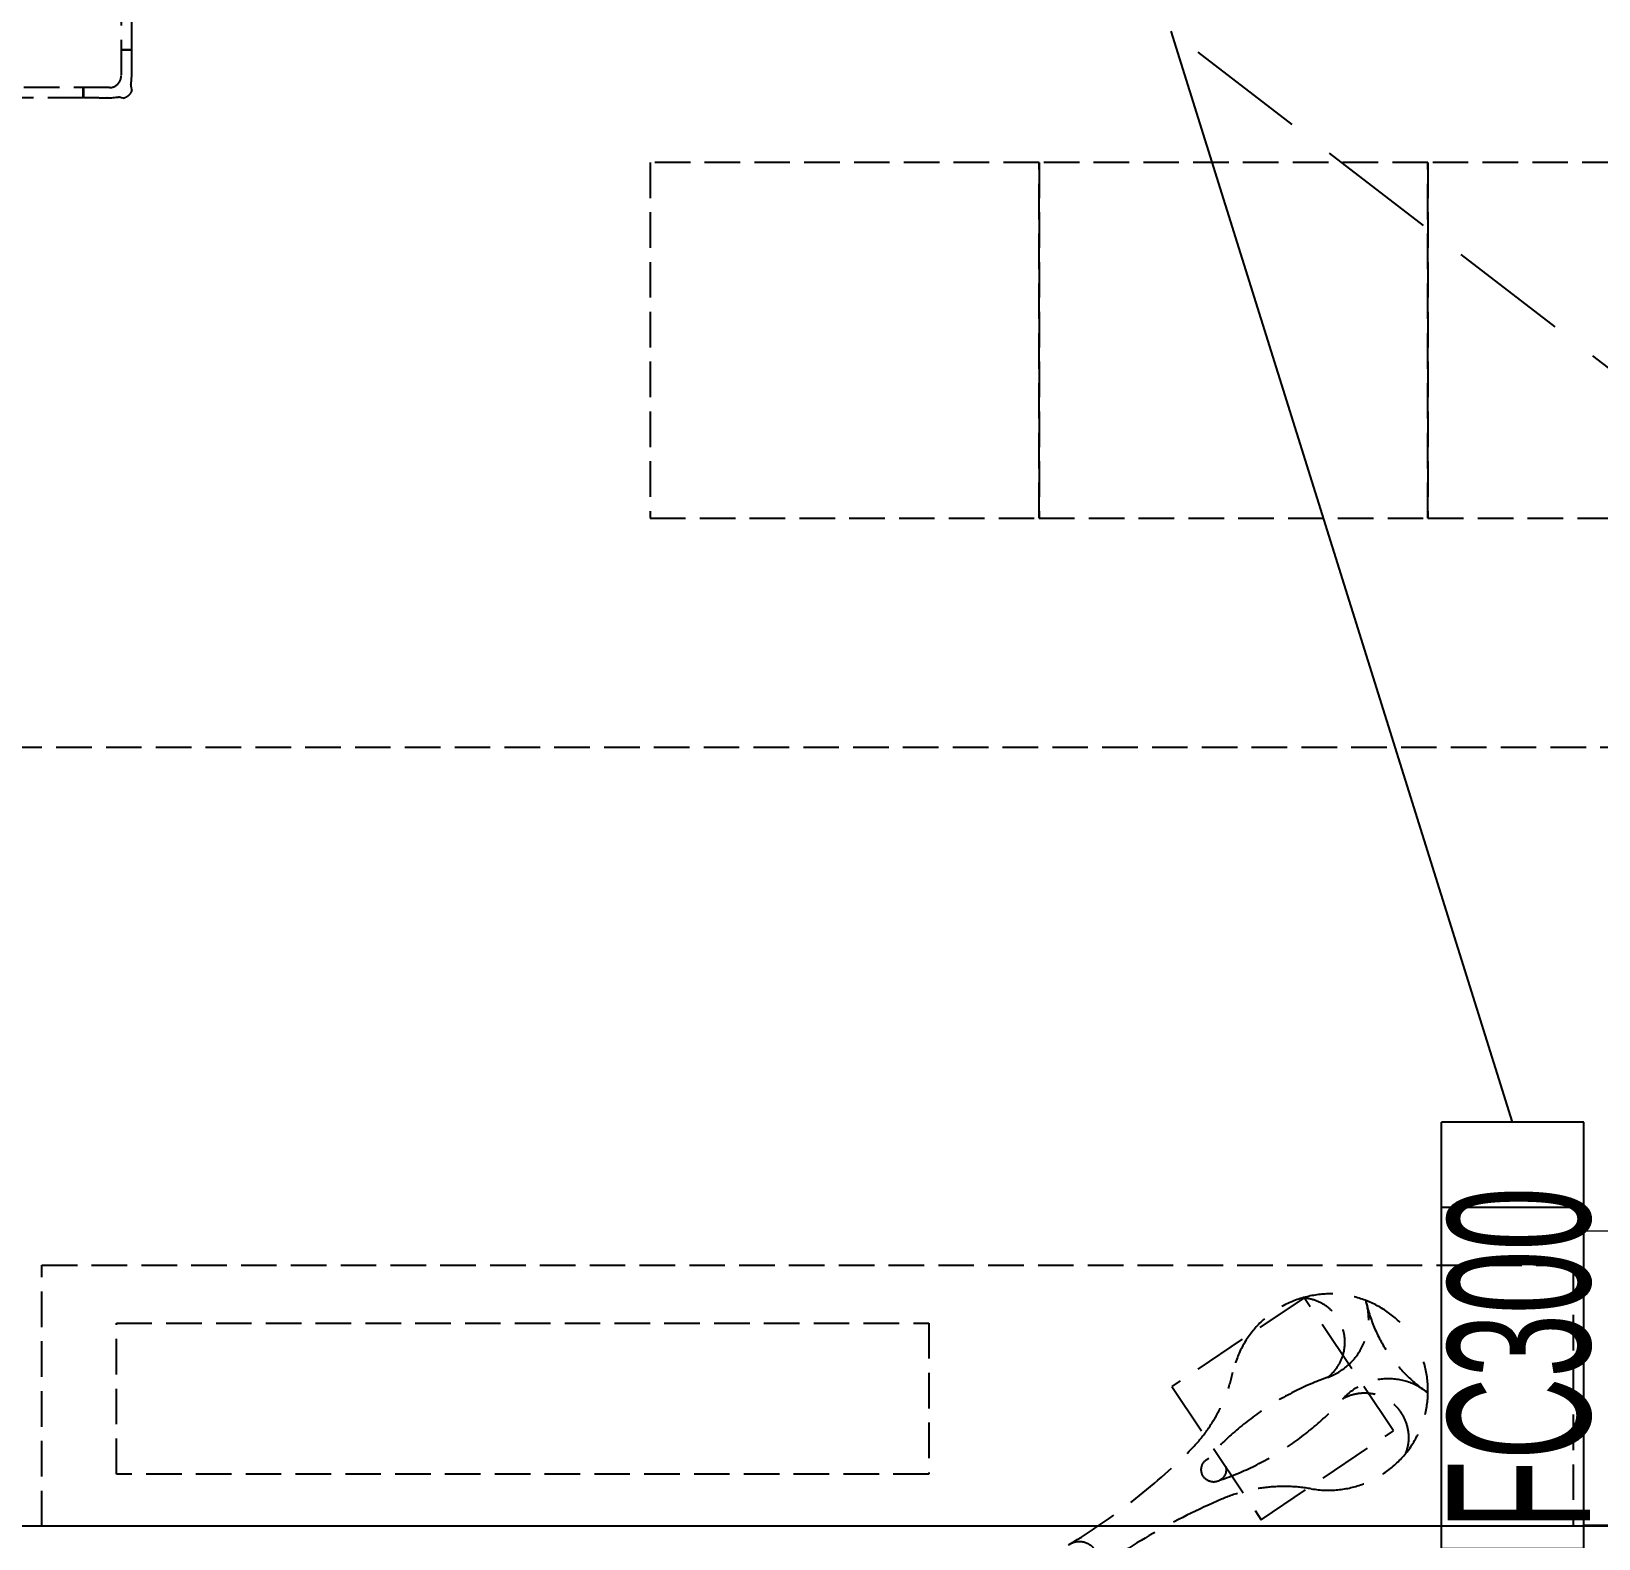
# Model space of a CAD drawing. Extents: x -284868 to 304789, y -137694 to 137894.
# Drawn here: x -76924 to -73620, y 12211 to 15390 of the extents above; entities that cross this region are included whole.
import ezdxf

# ---------------------------------------------------------------- set-up
doc = ezdxf.new("R2010")
doc.units = 0
doc.linetypes.add('DASH', pattern=[0.35, 0.25, -0.1])
doc.linetypes.add('DOTE', pattern=[2.42, 2, -0.2, 0.02, -0.2])
doc.layers.add('M-D-AC-DF', color=2, linetype='CONTINUOUS', lineweight=20)
for name, color, linetype in [('M-EQ-AC', 1, 'CONTINUOUS'), ('P-完成面', 42, 'CONTINUOUS'), ('P-平面家具', 3, 'CONTINUOUS'), ('WIRE-广播线', 220, 'DOTE'), ('WIRE-照明', 130, 'CONTINUOUS')]:
    doc.layers.add(name, color=color, linetype=linetype)
doc.styles.add('L1', font='haiwenrs.shx', dxfattribs={"width": 0.7, "bigfont": 'haiwenhz.shx'})

# ---------------------------------------------------------------- blocks, each defined once
blk = doc.blocks.new('A$C6C632178')
at = {"layer": 'P-平面家具', "color": 251, "linetype": 'DASH', "ltscale": 300}
blk.add_lwpolyline([(269.4, 42), (493.4, 42), (493.4, 267.5), (269.4, 267.5)], close=True, dxfattribs=at)
for centre, radius in [((25.8, 137.6), 25.8), ((25.8, 137.6), 25.8), ((253.1, 137.6), 17.4)]:
    blk.add_circle(centre, radius, dxfattribs=at)
for centre, radius, start, end in [((448.8, 135.2), 140, 11.6251, 133.715), ((454.4, 218.2), 62.2, 273.8559, 54.5603), ((197.2, 398.3), 224, 280.7725, 313.715), ((479.8, 240.3), 86.8, 255.8472, 343.6642), ((756.8, 137.8), 208.8, 158.0266, 201.6345), ((70.3, 1065.5), 903.2, 267.1771, 280.7725), ((358.1, -242.6), 411.2, 75.8472, 104.7945), ((70.3, -790.4), 903.2, 79.2275, 92.8229), ((358.1, 517.7), 411.2, 255.2055, 284.1528), ((448.8, 140), 140, 226.285, 348.3749), ((479.8, 34.8), 86.8, 16.3358, 104.1528), ((454.4, 57), 62.2, 305.4397, 86.1441), ((197.2, -123.1), 224, 46.285, 79.2275)]:
    blk.add_arc(centre, radius, start, end, dxfattribs=at)
blk = doc.blocks.new('dsa')
at = {"layer": 'P-平面家具', "linetype": 'DASH', "ltscale": 300}
for p, q in [((-56367.3, -249634.1), (-56367.3, -250445.1)), ((-56345.7, -249689.1), (-56345.7, -250390.1)), ((-56346.8, -250390.1), (-56367.3, -250390.1)), ((-56345.8, -250390.1), (-56367.3, -250390.1)), ((-56345.8, -250391.1), (-56367.3, -250391.1)), ((-56346.8, -250390.1), (-56346.7, -250390.1)), ((-56346.7, -250390.1), (-56346.7, -250391.1)), ((-56345.7, -250390.1), (-56345.8, -250390.1)), ((-56345.8, -250391.1), (-56345.7, -250391.1)), ((-56345.7, -250391.1), (-56345.7, -250403.7)), ((-56345.6, -250440.4), (-56345.6, -250440.1)), ((-56392.3, -250470.1), (-57202.7, -250470.1)), ((-56447.3, -250490.7), (-56447.3, -250470.1)), ((-56447.3, -250491.7), (-56447.3, -250470.1)), ((-56446.3, -250491.7), (-56446.3, -250470.1)), ((-56447.3, -250491.7), (-57147.7, -250491.7)), ((-56447.3, -250490.7), (-56447.3, -250490.7)), ((-56446.3, -250490.7), (-56447.3, -250490.7)), ((-56447.3, -250491.7), (-56447.3, -250491.7)), ((-56446.3, -250491.7), (-56446.3, -250491.7)), ((-56433.8, -250491.7), (-56446.3, -250491.7)), ((-56397.1, -250491.8), (-56397.4, -250491.8))]:
    blk.add_line(p, q, dxfattribs=at)
for points in [[(-56345.6, -250440.4), (-56345.6, -250442.5), (-56345.7, -250444.4), (-56345.7, -250446.1), (-56345.8, -250447.7), (-56346, -250450.5), (-56346.2, -250452.9), (-56346.6, -250456.2), (-56347, -250459.8), (-56347.2, -250461.3), (-56347.3, -250462.6), (-56347.3, -250463.2), (-56347.4, -250463.7), (-56347.4, -250464.1), (-56347.3, -250464.5), (-56347.3, -250464.8)], [(-56345.7, -250423.4), (-56345.7, -250435.6), (-56345.6, -250440.1)], [(-56346.2, -250470.2), (-56345.5, -250474), (-56345, -250476.2)], [(-56414.1, -250491.8), (-56401.8, -250491.8), (-56397.4, -250491.8)], [(-56397.1, -250491.8), (-56395, -250491.8), (-56393.1, -250491.8), (-56391.4, -250491.8), (-56389.8, -250491.7), (-56387, -250491.5), (-56384.6, -250491.3), (-56381.3, -250490.9), (-56377.7, -250490.5), (-56376.2, -250490.3), (-56374.8, -250490.2), (-56374.3, -250490.1), (-56373.8, -250490.1), (-56373.3, -250490.1), (-56373, -250490.2), (-56372.7, -250490.2)], [(-56367.3, -250491.3), (-56363.5, -250492), (-56361.2, -250492.5)]]:
    blk.add_lwpolyline(points, dxfattribs=at)
for centre, radius, start, end in [((-47862.3, -250401.5), 8483.5, 180.01504, 180.14771), ((-56392.3, -250445.1), 25, 270, 360), ((-56193.8, -250436.8), 156, 190.3255, 191.1122), ((-56016.3, -250401.7), 337, 191.162, 191.7394), ((-56345.8, -250476.4), 0.745, 338.192, 10.4619), ((-56436, -258975.2), 8483.5, 89.8523, 89.98496), ((-56400.7, -250643.7), 156, 78.8878, 79.6745), ((-56435.8, -250821.2), 337, 78.2606, 78.838), ((-56361.1, -250491.7), 0.745, 259.5381, 291.808)]:
    blk.add_arc(centre, radius, start, end, dxfattribs=at)
at = {"layer": 'P-平面家具', "linetype": 'DASH', "ltscale": 300, "extrusion": (0, 0, -1)}
for centre, major_axis, start_param, end_param in [((-56454.2, -250388.6), (-103.5, 96.9), 2.973515, 3.156027), ((-56448.8, -250383.3), (-96.9, 103.5), 3.127158, 3.30967)]:
    blk.add_ellipse(centre, major_axis=major_axis, ratio=0.435591, start_param=start_param, end_param=end_param, dxfattribs=at)
blk = doc.blocks.new('fc300')
at = {"layer": 'M-D-AC-DF'}
for p, q in [((116933.2, -1223792.2), (116933.2, -1223492.2)), ((117553.2, -1223792.2), (117553.2, -1223492.2)), ((116933.2, -1223792.2), (117553.2, -1223792.2))]:
    blk.add_line(p, q, dxfattribs=at)
at = {"layer": 'M-D-AC-DF', "linetype": 'DASH'}
for p, q in [((116933.2, -1223592.2), (117553.2, -1223592.2)), ((116933.2, -1223692.2), (117553.2, -1223692.2))]:
    blk.add_line(p, q, dxfattribs=at)
at = {"layer": 'M-EQ-AC'}
for p, q in [((116883.2, -1223192.2), (117783.2, -1223192.2)), ((116883.2, -1223492.2), (116883.2, -1223192.2)), ((117603.2, -1223492.2), (117603.2, -1223192.2)), ((117783.2, -1223492.2), (117783.2, -1223192.2)), ((116883.2, -1223492.2), (117783.2, -1223492.2))]:
    blk.add_line(p, q, dxfattribs=at)
at = {"layer": 'M-EQ-AC', "color": 3, "style": 'L1', "width": 0.6}
blk.add_text('FC300', height=300, dxfattribs=at).set_placement((116923.6, -1223505.7))
blk = doc.blocks.new('A$C24667FCE')
at = {"layer": 'M-EQ-AC', "rotation": 90}
blk.add_blockref('fc300', (-1244687.6, -93000.8, 0), dxfattribs=at)

msp = doc.modelspace()

# ---------------------------------------------------------------- linework, layer by layer
at = {"layer": 'P-完成面'}
msp.add_lwpolyline([(-69686.6, 12312.3), (-69686.6, 12237.3), (-77256.6, 12237.3)], dxfattribs=at)
at = {"layer": 'P-平面家具', "color": 251, "linetype": 'DASH', "ltscale": 300}
msp.add_lwpolyline([(-77867, 17666.4), (-77867, 18449.4, -0.414214), (-77767, 18549.4), (-72387, 18549.4, -0.414214), (-72287, 18449.4), (-72287, 13979.3, -0.414214), (-72387, 13879.3), (-77767, 13879.3, -0.414214), (-77867, 13979.3), (-77867, 16266.4)], format="xyb", dxfattribs=at)
at = {"layer": 'P-平面家具', "linetype": 'DASH', "ltscale": 300}
for points in [[(-75620.2, 15113.1), (-75620.2, 14363.1), (-74800.2, 14363.1), (-74800.2, 15113.1)], [(-74800.2, 15113.1), (-74800.2, 14363.1), (-73980.2, 14363.1), (-73980.2, 15113.1)], [(-73980.2, 15113.1), (-73980.2, 14363.1), (-73160.2, 14363.1), (-73160.2, 15113.1)], [(-73674.4, 12237.3), (-76902.3, 12237.3), (-76902.3, 12787.8), (-73674.4, 12787.8)]]:
    msp.add_lwpolyline(points, close=True, dxfattribs=at)
at = {"layer": 'P-平面家具', "color": 251, "linetype": 'DASH', "ltscale": 300}
msp.add_lwpolyline([(-75032.5, 12347.3), (-76745.1, 12347.3), (-76745.1, 12665.8), (-75032.5, 12665.8)], close=True, dxfattribs=at)
at = {"layer": 'WIRE-照明', "elevation": 0}
msp.add_lwpolyline([(-73802, 13089.7), (-74521.7, 15389.7)], dxfattribs=at)
at = {"layer": 'WIRE-照明', "color": 6, "linetype": 'DASH', "ltscale": 1000}
msp.add_lwpolyline([(-70661.8, 12417.4), (-74521.7, 15389.7)], dxfattribs=at)

# ---------------------------------------------------------------- block references
at = {"layer": 'P-平面家具', "linetype": 'DASH', "ltscale": 300}
msp.add_blockref('dsa', (-20367.7, 265741.1), dxfattribs=at)
at = {"layer": 'P-平面家具', "linetype": 'DASH', "ltscale": 300, "xscale": 1.50000000002537, "yscale": 1.50000000002537, "zscale": 1.50000000002537, "rotation": 33.86500920770818}
msp.add_blockref('A$C6C632178', (-74632.2, 11973.7, -8353.6), dxfattribs=at)
at = {"layer": 'WIRE-广播线'}
msp.add_blockref('A$C24667FCE', (-52456.6, -11692.7), dxfattribs=at)

doc.saveas('drawing.dxf')
